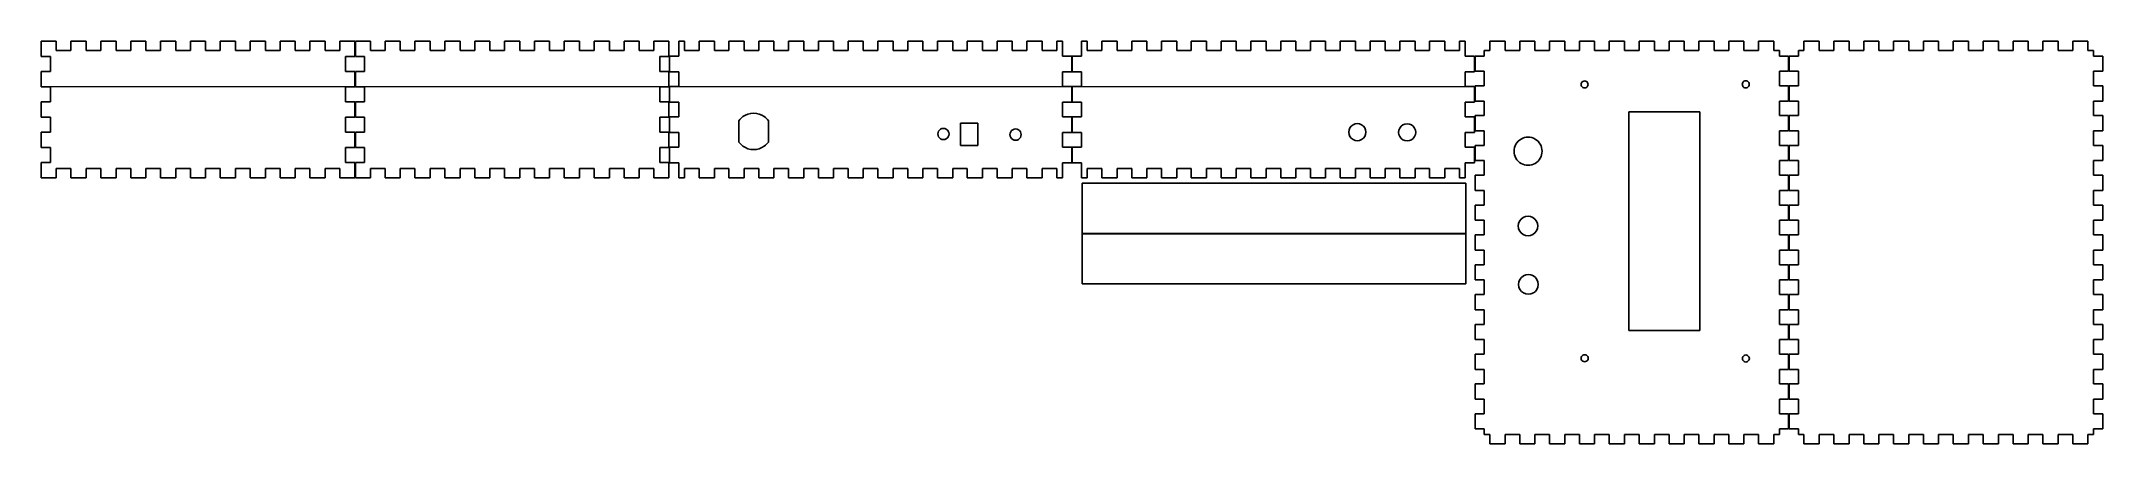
# Model space of a CAD drawing. Extents: x 0 to 698, y 161 to 297.
import ezdxf

# ---------------------------------------------------------------- set-up
doc = ezdxf.new("R2010")
doc.units = 0
doc.layers.add('newlayer', color=7, linetype='CONTINUOUS')

msp = doc.modelspace()

# ---------------------------------------------------------------- linework, layer by layer
at = {"layer": 'newlayer', "color": 7}
for p, q in [((0.2, 296.800196), (5.302143, 296.800196)), ((0.2, 291.621863), (0.2, 296.800196)), ((5.302143, 296.800196), (5.302143, 293.700196)), ((5.302143, 293.700196), (10.269286, 293.700196)), ((10.269286, 293.700196), (10.269286, 296.800196)), ((10.269286, 296.800196), (15.416429, 296.800196)), ((15.416429, 296.800196), (15.416429, 293.700196)), ((15.416429, 293.700196), (20.383571, 293.700196)), ((20.383571, 293.700196), (20.383571, 296.800196)), ((20.383571, 296.800196), (25.530714, 296.800196)), ((25.530714, 296.800196), (25.530714, 293.700196)), ((25.530714, 293.700196), (30.497856, 293.700196)), ((30.497856, 293.700196), (30.497856, 296.800196)), ((30.497856, 296.800196), (35.645, 296.800196)), ((35.645, 296.800196), (35.645, 293.700196)), ((35.645, 293.700196), (40.612142, 293.700196)), ((40.612142, 293.700196), (40.612142, 296.800196)), ((40.612142, 296.800196), (45.759285, 296.800196)), ((45.759285, 296.800196), (45.759285, 293.700196)), ((45.759285, 293.700196), (50.726427, 293.700196)), ((50.726427, 293.700196), (50.726427, 296.800196)), ((50.726427, 296.800196), (55.873571, 296.800196)), ((55.873571, 296.800196), (55.873571, 293.700196)), ((55.873571, 293.700196), (60.840713, 293.700196)), ((60.840713, 293.700196), (60.840713, 296.800196)), ((60.840713, 296.800196), (65.987857, 296.800196)), ((65.987857, 296.800196), (65.987857, 293.700196)), ((65.987857, 293.700196), (70.954999, 293.700196)), ((70.954999, 293.700196), (70.954999, 296.800196)), ((70.954999, 296.800196), (76.102142, 296.800196)), ((76.102142, 296.800196), (76.102142, 293.700196)), ((76.102142, 293.700196), (81.069284, 293.700196)), ((81.069284, 293.700196), (81.069284, 296.800196)), ((81.069284, 296.800196), (86.216428, 296.800196)), ((86.216428, 296.800196), (86.216428, 293.700196)), ((86.216428, 293.700196), (91.18357, 293.700196)), ((91.18357, 293.700196), (91.18357, 296.800196)), ((91.18357, 296.800196), (96.330714, 296.800196)), ((96.330714, 296.800196), (96.330714, 293.700196)), ((96.330714, 293.700196), (101.297856, 293.700196)), ((101.297856, 293.700196), (101.297856, 296.800196)), ((101.297856, 296.800196), (106.399999, 296.800196)), ((106.399999, 296.800196), (106.399999, 291.621863)), ((106.599998, 296.800196), (111.702142, 296.800196)), ((106.599998, 291.621863), (106.599998, 296.800196)), ((111.702142, 296.800196), (111.702142, 293.700196)), ((111.702142, 293.700196), (116.669287, 293.700196)), ((116.669287, 293.700196), (116.669287, 296.800196)), ((116.669287, 296.800196), (121.816427, 296.800196)), ((121.816427, 296.800196), (121.816427, 293.700196)), ((121.816427, 293.700196), (126.783572, 293.700196)), ((126.783572, 293.700196), (126.783572, 296.800196)), ((126.783572, 296.800196), (131.930713, 296.800196)), ((131.930713, 296.800196), (131.930713, 293.700196)), ((131.930713, 293.700196), (136.897858, 293.700196)), ((136.897858, 293.700196), (136.897858, 296.800196)), ((136.897858, 296.800196), (142.044999, 296.800196)), ((142.044999, 296.800196), (142.044999, 293.700196)), ((142.044999, 293.700196), (147.012144, 293.700196)), ((147.012144, 293.700196), (147.012144, 296.800196)), ((147.012144, 296.800196), (152.159284, 296.800196)), ((152.159284, 296.800196), (152.159284, 293.700196)), ((152.159284, 293.700196), (157.126429, 293.700196)), ((157.126429, 293.700196), (157.126429, 296.800196)), ((157.126429, 296.800196), (162.27357, 296.800196)), ((162.27357, 296.800196), (162.27357, 293.700196)), ((162.27357, 293.700196), (167.240715, 293.700196)), ((167.240715, 293.700196), (167.240715, 296.800196)), ((167.240715, 296.800196), (172.387855, 296.800196)), ((172.387855, 296.800196), (172.387855, 293.700196)), ((172.387855, 293.700196), (177.355, 293.700196)), ((177.355, 293.700196), (177.355, 296.800196)), ((177.355, 296.800196), (182.502141, 296.800196)), ((182.502141, 296.800196), (182.502141, 293.700196)), ((182.502141, 293.700196), (187.469286, 293.700196)), ((187.469286, 293.700196), (187.469286, 296.800196)), ((187.469286, 296.800196), (192.61643, 296.800196)), ((192.61643, 296.800196), (192.61643, 293.700196)), ((192.61643, 293.700196), (197.583572, 293.700196)), ((197.583572, 293.700196), (197.583572, 296.800196)), ((197.583572, 296.800196), (202.730715, 296.800196)), ((202.730715, 296.800196), (202.730715, 293.700196)), ((202.730715, 293.700196), (207.697857, 293.700196)), ((207.697857, 293.700196), (207.697857, 296.800196)), ((207.697857, 296.800196), (212.800001, 296.800196)), ((212.800001, 296.800196), (212.800001, 291.621863)), ((216.1, 296.800196), (218.089443, 296.800196)), ((216.1, 291.711863), (216.1, 296.800196)), ((218.089443, 296.800196), (218.089443, 293.700196)), ((218.089443, 293.700196), (223.043888, 293.700196)), ((223.043888, 293.700196), (223.043888, 296.800196)), ((223.043888, 296.800196), (228.178332, 296.800196)), ((228.178332, 296.800196), (228.178332, 293.700196)), ((228.178332, 293.700196), (233.132777, 293.700196)), ((233.132777, 293.700196), (233.132777, 296.800196)), ((233.132777, 296.800196), (238.267223, 296.800196)), ((238.267223, 296.800196), (238.267223, 293.700196)), ((238.267223, 293.700196), (243.221665, 293.700196)), ((243.221665, 293.700196), (243.221665, 296.800196)), ((243.221665, 296.800196), (248.356112, 296.800196)), ((248.356112, 296.800196), (248.356112, 293.700196)), ((248.356112, 293.700196), (253.310557, 293.700196)), ((253.310557, 293.700196), (253.310557, 296.800196)), ((253.310557, 296.800196), (258.445, 296.800196)), ((258.445, 296.800196), (258.445, 293.700196)), ((258.445, 293.700196), (263.399445, 293.700196)), ((263.399445, 293.700196), (263.399445, 296.800196)), ((263.399445, 296.800196), (268.533888, 296.800196)), ((268.533888, 296.800196), (268.533888, 293.700196)), ((268.533888, 293.700196), (273.488333, 293.700196)), ((273.488333, 293.700196), (273.488333, 296.800196)), ((273.488333, 296.800196), (278.622777, 296.800196)), ((278.622777, 296.800196), (278.622777, 293.700196)), ((278.622777, 293.700196), (283.577228, 293.700196)), ((283.577228, 293.700196), (283.577228, 296.800196)), ((283.577228, 296.800196), (288.711668, 296.800196)), ((288.711668, 296.800196), (288.711668, 293.700196)), ((288.711668, 293.700196), (293.666108, 293.700196)), ((293.666108, 293.700196), (293.666108, 296.800196)), ((293.666108, 296.800196), (298.800548, 296.800196)), ((298.800548, 296.800196), (298.800548, 293.700196)), ((298.800548, 293.700196), (303.754988, 293.700196)), ((303.754988, 293.700196), (303.754988, 296.800196)), ((303.754988, 296.800196), (308.889456, 296.800196)), ((308.889456, 296.800196), (308.889456, 293.700196)), ((308.889456, 293.700196), (313.843896, 293.700196)), ((313.843896, 293.700196), (313.843896, 296.800196)), ((313.843896, 296.800196), (318.978336, 296.800196)), ((318.978336, 296.800196), (318.978336, 293.700196)), ((318.978336, 293.700196), (323.932776, 293.700196)), ((323.932776, 293.700196), (323.932776, 296.800196)), ((323.932776, 296.800196), (329.067216, 296.800196)), ((329.067216, 296.800196), (329.067216, 293.700196)), ((329.067216, 293.700196), (334.021656, 293.700196)), ((334.021656, 293.700196), (334.021656, 296.800196)), ((334.021656, 296.800196), (339.156125, 296.800196)), ((339.156125, 296.800196), (339.156125, 293.700196)), ((339.156125, 293.700196), (344.110564, 293.700196)), ((344.110564, 293.700196), (344.110564, 296.800196)), ((344.110564, 296.800196), (346.100005, 296.800196)), ((346.100005, 296.800196), (346.100005, 291.711863)), ((352.499986, 296.800196), (354.489456, 296.800196)), ((352.499986, 291.711863), (352.499986, 296.800196)), ((354.489456, 296.800196), (354.489456, 293.700196)), ((354.489456, 293.700196), (359.443895, 293.700196)), ((359.443895, 293.700196), (359.443895, 296.800196)), ((359.443895, 296.800196), (364.578336, 296.800196)), ((364.578336, 296.800196), (364.578336, 293.700196)), ((364.578336, 293.700196), (369.532775, 293.700196)), ((369.532775, 293.700196), (369.532775, 296.800196)), ((369.532775, 296.800196), (374.667216, 296.800196)), ((374.667216, 296.800196), (374.667216, 293.700196)), ((374.667216, 293.700196), (379.621655, 293.700196)), ((379.621655, 293.700196), (379.621655, 296.800196)), ((379.621655, 296.800196), (384.756124, 296.800196)), ((384.756124, 296.800196), (384.756124, 293.700196)), ((384.756124, 293.700196), (389.710563, 293.700196)), ((389.710563, 293.700196), (389.710563, 296.800196)), ((389.710563, 296.800196), (394.845004, 296.800196)), ((394.845004, 296.800196), (394.845004, 293.700196)), ((394.845004, 293.700196), (399.799443, 293.700196)), ((399.799443, 293.700196), (399.799443, 296.800196)), ((399.799443, 296.800196), (404.933884, 296.800196)), ((404.933884, 296.800196), (404.933884, 293.700196)), ((404.933884, 293.700196), (409.888323, 293.700196)), ((409.888323, 293.700196), (409.888323, 296.800196)), ((409.888323, 296.800196), (415.022764, 296.800196)), ((415.022764, 296.800196), (415.022764, 293.700196)), ((415.022764, 293.700196), (419.977231, 293.700196)), ((419.977231, 293.700196), (419.977231, 296.800196)), ((419.977231, 296.800196), (425.111672, 296.800196)), ((425.111672, 296.800196), (425.111672, 293.700196)), ((425.111672, 293.700196), (430.066111, 293.700196)), ((430.066111, 293.700196), (430.066111, 296.800196)), ((430.066111, 296.800196), (435.200552, 296.800196)), ((435.200552, 296.800196), (435.200552, 293.700196)), ((435.200552, 293.700196), (440.154991, 293.700196)), ((440.154991, 293.700196), (440.154991, 296.800196)), ((440.154991, 296.800196), (445.289432, 296.800196)), ((445.289432, 296.800196), (445.289432, 293.700196)), ((445.289432, 293.700196), (450.2439, 293.700196)), ((450.2439, 293.700196), (450.2439, 296.800196)), ((450.2439, 296.800196), (455.37834, 296.800196)), ((455.37834, 296.800196), (455.37834, 293.700196)), ((455.37834, 293.700196), (460.33278, 293.700196)), ((460.33278, 293.700196), (460.33278, 296.800196)), ((460.33278, 296.800196), (465.46722, 296.800196)), ((465.46722, 296.800196), (465.46722, 293.700196)), ((465.46722, 293.700196), (470.42166, 293.700196)), ((470.42166, 293.700196), (470.42166, 296.800196)), ((470.42166, 296.800196), (475.5561, 296.800196)), ((475.5561, 296.800196), (475.5561, 293.700196)), ((475.5561, 293.700196), (480.510568, 293.700196)), ((480.510568, 293.700196), (480.510568, 296.800196)), ((480.510568, 296.800196), (482.500009, 296.800196)), ((482.500009, 296.800196), (482.500009, 291.711863)), ((488.89999, 293.700196), (490.81213, 293.700196)), ((488.89999, 291.800752), (488.89999, 293.700196)), ((490.81213, 293.700196), (490.81213, 296.800196)), ((490.81213, 296.800196), (495.959271, 296.800196)), ((495.959271, 296.800196), (495.959271, 293.700196)), ((495.959271, 293.700196), (500.926439, 293.700196)), ((500.926439, 293.700196), (500.926439, 296.800196)), ((500.926439, 296.800196), (506.073579, 296.800196)), ((506.073579, 296.800196), (506.073579, 293.700196)), ((506.073579, 293.700196), (511.040719, 293.700196)), ((511.040719, 293.700196), (511.040719, 296.800196)), ((511.040719, 296.800196), (516.187859, 296.800196)), ((516.187859, 296.800196), (516.187859, 293.700196)), ((516.187859, 293.700196), (521.154999, 293.700196)), ((521.154999, 293.700196), (521.154999, 296.800196)), ((521.154999, 296.800196), (526.302139, 296.800196)), ((526.302139, 296.800196), (526.302139, 293.700196)), ((526.302139, 293.700196), (531.269279, 293.700196)), ((531.269279, 293.700196), (531.269279, 296.800196)), ((531.269279, 296.800196), (536.416419, 296.800196)), ((536.416419, 296.800196), (536.416419, 293.700196)), ((536.416419, 293.700196), (541.383559, 293.700196)), ((541.383559, 293.700196), (541.383559, 296.800196)), ((541.383559, 296.800196), (546.530699, 296.800196)), ((546.530699, 296.800196), (546.530699, 293.700196)), ((546.530699, 293.700196), (551.497867, 293.700196)), ((551.497867, 293.700196), (551.497867, 296.800196)), ((551.497867, 296.800196), (556.645008, 296.800196)), ((556.645008, 296.800196), (556.645008, 293.700196)), ((556.645008, 293.700196), (561.612147, 293.700196)), ((561.612147, 293.700196), (561.612147, 296.800196)), ((561.612147, 296.800196), (566.759288, 296.800196)), ((566.759288, 296.800196), (566.759288, 293.700196)), ((566.759288, 293.700196), (571.726427, 293.700196)), ((571.726427, 293.700196), (571.726427, 296.800196)), ((571.726427, 296.800196), (576.873568, 296.800196)), ((576.873568, 296.800196), (576.873568, 293.700196)), ((576.873568, 293.700196), (581.840707, 293.700196)), ((581.840707, 293.700196), (581.840707, 296.800196)), ((581.840707, 296.800196), (586.987848, 296.800196)), ((586.987848, 296.800196), (586.987848, 293.700196)), ((586.987848, 293.700196), (588.899988, 293.700196)), ((588.899988, 293.700196), (588.899988, 291.800752)), ((595.299998, 293.700196), (597.212138, 293.700196)), ((595.299998, 291.800752), (595.299998, 293.700196)), ((597.212138, 293.700196), (597.212138, 296.800196)), ((597.212138, 296.800196), (602.359278, 296.800196)), ((602.359278, 296.800196), (602.359278, 293.700196)), ((602.359278, 293.700196), (607.326418, 293.700196)), ((607.326418, 293.700196), (607.326418, 296.800196)), ((607.326418, 296.800196), (612.473558, 296.800196)), ((612.473558, 296.800196), (612.473558, 293.700196)), ((612.473558, 293.700196), (617.440726, 293.700196)), ((617.440726, 293.700196), (617.440726, 296.800196)), ((617.440726, 296.800196), (622.587867, 296.800196)), ((622.587867, 296.800196), (622.587867, 293.700196)), ((622.587867, 293.700196), (627.555006, 293.700196)), ((627.555006, 293.700196), (627.555006, 296.800196)), ((627.555006, 296.800196), (632.702147, 296.800196)), ((632.702147, 296.800196), (632.702147, 293.700196)), ((632.702147, 293.700196), (637.669286, 293.700196)), ((637.669286, 293.700196), (637.669286, 296.800196)), ((637.669286, 296.800196), (642.816427, 296.800196)), ((642.816427, 296.800196), (642.816427, 293.700196)), ((642.816427, 293.700196), (647.783566, 293.700196)), ((647.783566, 293.700196), (647.783566, 296.800196)), ((647.783566, 296.800196), (652.930707, 296.800196)), ((652.930707, 296.800196), (652.930707, 293.700196)), ((652.930707, 293.700196), (657.897846, 293.700196)), ((657.897846, 293.700196), (657.897846, 296.800196)), ((657.897846, 296.800196), (663.044987, 296.800196)), ((663.044987, 296.800196), (663.044987, 293.700196)), ((663.044987, 293.700196), (668.012154, 293.700196)), ((668.012154, 293.700196), (668.012154, 296.800196)), ((668.012154, 296.800196), (673.159295, 296.800196)), ((673.159295, 296.800196), (673.159295, 293.700196)), ((673.159295, 293.700196), (678.126434, 293.700196)), ((678.126434, 293.700196), (678.126434, 296.800196)), ((678.126434, 296.800196), (683.273575, 296.800196)), ((683.273575, 296.800196), (683.273575, 293.700196)), ((683.273575, 293.700196), (688.240714, 293.700196)), ((688.240714, 293.700196), (688.240714, 296.800196)), ((688.240714, 296.800196), (693.387855, 296.800196)), ((693.387855, 296.800196), (693.387855, 293.700196)), ((693.387855, 293.700196), (695.299995, 293.700196)), ((695.299995, 293.700196), (695.299995, 291.800752)), ((3.3, 291.621863), (0.2, 291.621863)), ((0.2, 281.355196), (0.2, 286.57853)), ((0.2, 286.57853), (3.3, 286.57853)), ((3.3, 286.57853), (3.3, 291.621863)), ((106.399999, 291.621863), (103.299999, 291.621863)), ((103.299999, 291.621863), (103.299999, 286.57853)), ((103.299999, 286.57853), (106.399999, 286.57853)), ((106.399999, 286.57853), (106.399999, 281.355196)), ((109.700001, 291.621863), (106.599998, 291.621863)), ((106.599998, 281.355196), (106.599998, 286.57853)), ((106.599998, 286.57853), (109.700001, 286.57853)), ((109.700001, 286.57853), (109.700001, 291.621863)), ((212.800001, 291.621863), (209.700001, 291.621863)), ((209.700001, 291.621863), (209.700001, 286.57853)), ((209.700001, 286.57853), (212.800001, 286.57853)), ((212.800001, 286.57853), (212.800001, 281.355196)), ((213, 286.48853), (213, 291.711863)), ((213, 291.711863), (216.1, 291.711863)), ((216.1, 286.48853), (213, 286.48853)), ((216.1, 281.445196), (216.1, 286.48853)), ((346.100005, 291.711863), (349.19999, 291.711863)), ((349.19999, 286.48853), (346.100005, 286.48853)), ((346.100005, 286.48853), (346.100005, 281.445196)), ((349.19999, 291.711863), (349.19999, 286.48853)), ((349.400001, 286.48853), (349.400001, 291.711863)), ((349.400001, 291.711863), (352.499986, 291.711863)), ((352.499986, 286.48853), (349.400001, 286.48853)), ((352.499986, 281.445196), (352.499986, 286.48853)), ((482.500009, 291.711863), (485.599994, 291.711863)), ((485.599994, 286.48853), (482.500009, 286.48853)), ((482.500009, 286.48853), (482.500009, 281.445196)), ((485.599994, 291.711863), (485.599994, 286.48853)), ((485.800005, 286.666307), (485.800005, 291.800752)), ((485.800005, 291.800752), (488.89999, 291.800752)), ((488.89999, 286.666307), (485.800005, 286.666307)), ((488.89999, 281.711863), (488.89999, 286.666307)), ((588.899988, 291.800752), (592.000001, 291.800752)), ((592.000001, 286.666307), (588.899988, 286.666307)), ((588.899988, 286.666307), (588.899988, 281.711863)), ((592.000001, 291.800752), (592.000001, 286.666307)), ((592.200012, 286.666307), (592.200012, 291.800752)), ((592.200012, 291.800752), (595.299998, 291.800752)), ((595.299998, 286.666307), (592.200012, 286.666307)), ((595.299998, 281.711863), (595.299998, 286.666307)), ((695.299995, 291.800752), (698.400009, 291.800752)), ((698.400009, 286.666307), (695.299995, 286.666307)), ((695.299995, 286.666307), (695.299995, 281.711863)), ((698.400009, 291.800752), (698.400009, 286.666307)), ((3.3, 281.355196), (0.2, 281.355196)), ((2.611967, 281.373388), (483.487109, 281.458337)), ((3.3, 276.311863), (3.3, 281.355196)), ((106.399999, 281.355196), (103.299999, 281.355196)), ((103.299999, 281.355196), (103.299999, 276.311863)), ((109.700001, 281.355196), (106.599998, 281.355196)), ((109.700001, 276.311863), (109.700001, 281.355196)), ((212.800001, 281.355196), (209.700001, 281.355196)), ((209.700001, 281.355196), (209.700001, 276.311863)), ((213, 276.221863), (213, 281.445196)), ((213, 281.445196), (216.1, 281.445196)), ((346.100005, 281.445196), (349.19999, 281.445196)), ((349.19999, 281.445196), (349.19999, 276.221863)), ((349.400001, 276.221863), (349.400001, 281.445196)), ((349.400001, 281.445196), (352.499986, 281.445196)), ((482.500009, 281.445196), (485.599994, 281.445196)), ((485.599994, 281.445196), (485.599994, 276.221863)), ((485.800005, 276.577419), (485.800005, 281.711863)), ((485.800005, 281.711863), (488.89999, 281.711863)), ((524.093694, 282.194124), (524.093694, 282.194124)), ((578.66757, 282.215009), (578.66757, 282.215009)), ((588.899988, 281.711863), (592.000001, 281.711863)), ((592.000001, 281.711863), (592.000001, 276.577419)), ((592.200012, 276.577419), (592.200012, 281.711863)), ((592.200012, 281.711863), (595.299998, 281.711863)), ((695.299995, 281.711863), (698.400009, 281.711863)), ((698.400009, 281.711863), (698.400009, 276.577419)), ((0.2, 271.08853), (0.2, 276.311863)), ((0.2, 276.311863), (3.3, 276.311863)), ((103.299999, 276.311863), (106.399999, 276.311863)), ((106.399999, 276.311863), (106.399999, 271.08853)), ((106.599998, 271.08853), (106.599998, 276.311863)), ((106.599998, 276.311863), (109.700001, 276.311863)), ((209.700001, 276.311863), (212.800001, 276.311863)), ((212.800001, 276.311863), (212.800001, 271.08853)), ((216.1, 276.221863), (213, 276.221863)), ((216.1, 271.17853), (216.1, 276.221863)), ((349.19999, 276.221863), (346.100005, 276.221863)), ((346.100005, 276.221863), (346.100005, 271.17853)), ((352.499986, 276.221863), (349.400001, 276.221863)), ((352.499986, 271.17853), (352.499986, 276.221863)), ((485.599994, 276.221863), (482.500009, 276.221863)), ((482.500009, 276.221863), (482.500009, 271.17853)), ((488.89999, 276.577419), (485.800005, 276.577419)), ((488.89999, 271.622974), (488.89999, 276.577419)), ((537.890127, 272.929772), (561.890136, 272.929772)), ((537.890127, 198.929777), (537.890127, 272.929772)), ((561.890136, 272.929772), (561.890136, 198.929777)), ((592.000001, 276.577419), (588.899988, 276.577419)), ((588.899988, 276.577419), (588.899988, 271.622974)), ((595.299998, 276.577419), (592.200012, 276.577419)), ((595.299998, 271.622974), (595.299998, 276.577419)), ((698.400009, 276.577419), (695.299995, 276.577419)), ((695.299995, 276.577419), (695.299995, 271.622974)), ((3.3, 271.08853), (0.2, 271.08853)), ((0.2, 260.821864), (0.2, 266.045196)), ((0.2, 266.045196), (3.3, 266.045196)), ((3.3, 266.045196), (3.3, 271.08853)), ((106.399999, 271.08853), (103.299999, 271.08853)), ((103.299999, 271.08853), (103.299999, 266.045196)), ((103.299999, 266.045196), (106.399999, 266.045196)), ((106.399999, 266.045196), (106.399999, 260.821864)), ((109.700001, 271.08853), (106.599998, 271.08853)), ((106.599998, 260.821864), (106.599998, 266.045196)), ((106.599998, 266.045196), (109.700001, 266.045196)), ((109.700001, 266.045196), (109.700001, 271.08853)), ((212.800001, 271.08853), (209.700001, 271.08853)), ((209.700001, 271.08853), (209.700001, 266.045196)), ((209.700001, 266.045196), (212.800001, 266.045196)), ((212.800001, 266.045196), (212.800001, 260.821864)), ((213, 265.955196), (213, 271.17853)), ((213, 271.17853), (216.1, 271.17853)), ((216.1, 265.955196), (213, 265.955196)), ((216.1, 260.911862), (216.1, 265.955196)), ((236.466944, 262.70136), (236.466944, 269.898028)), ((246.459375, 269.907059), (246.459375, 262.692611)), ((307.653775, 265.418697), (307.653775, 265.418697)), ((311.571047, 269.081446), (317.426396, 269.081446)), ((311.571047, 261.570775), (311.571047, 269.081446)), ((317.426396, 269.081446), (317.426396, 261.570775)), ((346.100005, 271.17853), (349.19999, 271.17853)), ((349.19999, 265.955196), (346.100005, 265.955196)), ((346.100005, 265.955196), (346.100005, 260.911862)), ((349.19999, 271.17853), (349.19999, 265.955196)), ((349.400001, 265.955196), (349.400001, 271.17853)), ((349.400001, 271.17853), (352.499986, 271.17853)), ((352.499986, 265.955196), (349.400001, 265.955196)), ((352.499986, 260.911862), (352.499986, 265.955196)), ((448.811001, 266.040746), (448.811001, 266.040746)), ((465.704005, 265.97527), (465.704005, 265.97527)), ((482.500009, 271.17853), (485.599994, 271.17853)), ((485.599994, 265.955196), (482.500009, 265.955196)), ((482.500009, 265.955196), (482.500009, 260.911862)), ((485.599994, 271.17853), (485.599994, 265.955196)), ((485.800005, 266.488531), (485.800005, 271.622974)), ((485.800005, 271.622974), (488.89999, 271.622974)), ((488.89999, 266.488531), (485.800005, 266.488531)), ((488.89999, 261.534086), (488.89999, 266.488531)), ((588.899988, 271.622974), (592.000001, 271.622974)), ((592.000001, 266.488531), (588.899988, 266.488531)), ((588.899988, 266.488531), (588.899988, 261.534086)), ((592.000001, 271.622974), (592.000001, 266.488531)), ((592.200012, 266.488531), (592.200012, 271.622974)), ((592.200012, 271.622974), (595.299998, 271.622974)), ((595.299998, 266.488531), (592.200012, 266.488531)), ((595.299998, 261.534086), (595.299998, 266.488531)), ((695.299995, 271.622974), (698.400009, 271.622974)), ((698.400009, 266.488531), (695.299995, 266.488531)), ((695.299995, 266.488531), (695.299995, 261.534086)), ((698.400009, 271.622974), (698.400009, 266.488531)), ((3.3, 260.821864), (0.2, 260.821864)), ((3.3, 255.778531), (3.3, 260.821864)), ((106.399999, 260.821864), (103.299999, 260.821864)), ((103.299999, 260.821864), (103.299999, 255.778531)), ((109.700001, 260.821864), (106.599998, 260.821864)), ((109.700001, 255.778531), (109.700001, 260.821864)), ((212.800001, 260.821864), (209.700001, 260.821864)), ((209.700001, 260.821864), (209.700001, 255.778531)), ((213, 255.68853), (213, 260.911862)), ((213, 260.911862), (216.1, 260.911862)), ((317.426396, 261.570775), (311.571047, 261.570775)), ((332.085724, 265.219166), (332.085724, 265.219166)), ((346.100005, 260.911862), (349.19999, 260.911862)), ((349.19999, 260.911862), (349.19999, 255.68853)), ((349.400001, 255.68853), (349.400001, 260.911862)), ((349.400001, 260.911862), (352.499986, 260.911862)), ((482.500009, 260.911862), (485.599994, 260.911862)), ((485.599994, 260.911862), (485.599994, 255.68853)), ((485.800005, 256.39964), (485.800005, 261.534086)), ((485.800005, 261.534086), (488.89999, 261.534086)), ((508.501565, 259.587994), (508.501565, 259.587994)), ((588.899988, 261.534086), (592.000001, 261.534086)), ((592.000001, 261.534086), (592.000001, 256.39964)), ((592.200012, 256.39964), (592.200012, 261.534086)), ((592.200012, 261.534086), (595.299998, 261.534086)), ((695.299995, 261.534086), (698.400009, 261.534086)), ((698.400009, 261.534086), (698.400009, 256.39964)), ((0.2, 250.600196), (0.2, 255.778531)), ((0.2, 255.778531), (3.3, 255.778531)), ((10.269286, 253.700195), (5.302143, 253.700195)), ((5.302143, 253.700195), (5.302143, 250.600196)), ((10.269286, 250.600196), (10.269286, 253.700195)), ((20.383571, 253.700195), (15.416429, 253.700195)), ((15.416429, 253.700195), (15.416429, 250.600196)), ((20.383571, 250.600196), (20.383571, 253.700195)), ((30.497856, 253.700195), (25.530714, 253.700195)), ((25.530714, 253.700195), (25.530714, 250.600196)), ((30.497856, 250.600196), (30.497856, 253.700195)), ((40.612142, 253.700195), (35.645, 253.700195)), ((35.645, 253.700195), (35.645, 250.600196)), ((40.612142, 250.600196), (40.612142, 253.700195)), ((50.726427, 253.700195), (45.759285, 253.700195)), ((45.759285, 253.700195), (45.759285, 250.600196)), ((50.726427, 250.600196), (50.726427, 253.700195)), ((60.840713, 253.700195), (55.873571, 253.700195)), ((55.873571, 253.700195), (55.873571, 250.600196)), ((60.840713, 250.600196), (60.840713, 253.700195)), ((70.954999, 253.700195), (65.987857, 253.700195)), ((65.987857, 253.700195), (65.987857, 250.600196)), ((70.954999, 250.600196), (70.954999, 253.700195)), ((81.069284, 253.700195), (76.102142, 253.700195)), ((76.102142, 253.700195), (76.102142, 250.600196)), ((81.069284, 250.600196), (81.069284, 253.700195)), ((91.18357, 253.700195), (86.216428, 253.700195)), ((86.216428, 253.700195), (86.216428, 250.600196)), ((91.18357, 250.600196), (91.18357, 253.700195)), ((101.297856, 253.700195), (96.330714, 253.700195)), ((96.330714, 253.700195), (96.330714, 250.600196)), ((101.297856, 250.600196), (101.297856, 253.700195)), ((103.299999, 255.778531), (106.399999, 255.778531)), ((106.399999, 255.778531), (106.399999, 250.600196)), ((106.599998, 250.600196), (106.599998, 255.778531)), ((106.599998, 255.778531), (109.700001, 255.778531)), ((116.669287, 253.700195), (111.702142, 253.700195)), ((111.702142, 253.700195), (111.702142, 250.600196)), ((116.669287, 250.600196), (116.669287, 253.700195)), ((126.783572, 253.700195), (121.816427, 253.700195)), ((121.816427, 253.700195), (121.816427, 250.600196)), ((126.783572, 250.600196), (126.783572, 253.700195)), ((136.897858, 253.700195), (131.930713, 253.700195)), ((131.930713, 253.700195), (131.930713, 250.600196)), ((136.897858, 250.600196), (136.897858, 253.700195)), ((147.012144, 253.700195), (142.044999, 253.700195)), ((142.044999, 253.700195), (142.044999, 250.600196)), ((147.012144, 250.600196), (147.012144, 253.700195)), ((157.126429, 253.700195), (152.159284, 253.700195)), ((152.159284, 253.700195), (152.159284, 250.600196)), ((157.126429, 250.600196), (157.126429, 253.700195)), ((167.240715, 253.700195), (162.27357, 253.700195)), ((162.27357, 253.700195), (162.27357, 250.600196)), ((167.240715, 250.600196), (167.240715, 253.700195)), ((177.355, 253.700195), (172.387855, 253.700195)), ((172.387855, 253.700195), (172.387855, 250.600196)), ((177.355, 250.600196), (177.355, 253.700195)), ((187.469286, 253.700195), (182.502141, 253.700195)), ((182.502141, 253.700195), (182.502141, 250.600196)), ((187.469286, 250.600196), (187.469286, 253.700195)), ((197.583572, 253.700195), (192.61643, 253.700195)), ((192.61643, 253.700195), (192.61643, 250.600196)), ((197.583572, 250.600196), (197.583572, 253.700195)), ((207.697857, 253.700195), (202.730715, 253.700195)), ((202.730715, 253.700195), (202.730715, 250.600196)), ((207.697857, 250.600196), (207.697857, 253.700195)), ((209.700001, 255.778531), (212.800001, 255.778531)), ((212.800001, 255.778531), (212.800001, 250.600196)), ((216.1, 255.68853), (213, 255.68853)), ((216.1, 250.600196), (216.1, 255.68853)), ((223.043888, 253.700195), (218.089443, 253.700195)), ((218.089443, 253.700195), (218.089443, 250.600196)), ((223.043888, 250.600196), (223.043888, 253.700195)), ((233.132777, 253.700195), (228.178332, 253.700195)), ((228.178332, 253.700195), (228.178332, 250.600196)), ((233.132777, 250.600196), (233.132777, 253.700195)), ((243.221665, 253.700195), (238.267223, 253.700195)), ((238.267223, 253.700195), (238.267223, 250.600196)), ((243.221665, 250.600196), (243.221665, 253.700195)), ((253.310557, 253.700195), (248.356112, 253.700195)), ((248.356112, 253.700195), (248.356112, 250.600196)), ((253.310557, 250.600196), (253.310557, 253.700195)), ((263.399445, 253.700195), (258.445, 253.700195)), ((258.445, 253.700195), (258.445, 250.600196)), ((263.399445, 250.600196), (263.399445, 253.700195)), ((273.488333, 253.700195), (268.533888, 253.700195)), ((268.533888, 253.700195), (268.533888, 250.600196)), ((273.488333, 250.600196), (273.488333, 253.700195)), ((283.577228, 253.700195), (278.622777, 253.700195)), ((278.622777, 253.700195), (278.622777, 250.600196)), ((283.577228, 250.600196), (283.577228, 253.700195)), ((293.666108, 253.700195), (288.711668, 253.700195)), ((288.711668, 253.700195), (288.711668, 250.600196)), ((293.666108, 250.600196), (293.666108, 253.700195)), ((303.754988, 253.700195), (298.800548, 253.700195)), ((298.800548, 253.700195), (298.800548, 250.600196)), ((303.754988, 250.600196), (303.754988, 253.700195)), ((313.843896, 253.700195), (308.889456, 253.700195)), ((308.889456, 253.700195), (308.889456, 250.600196)), ((313.843896, 250.600196), (313.843896, 253.700195)), ((323.932776, 253.700195), (318.978336, 253.700195)), ((318.978336, 253.700195), (318.978336, 250.600196)), ((323.932776, 250.600196), (323.932776, 253.700195)), ((334.021656, 253.700195), (329.067216, 253.700195)), ((329.067216, 253.700195), (329.067216, 250.600196)), ((334.021656, 250.600196), (334.021656, 253.700195)), ((344.110564, 253.700195), (339.156125, 253.700195)), ((339.156125, 253.700195), (339.156125, 250.600196)), ((344.110564, 250.600196), (344.110564, 253.700195)), ((349.19999, 255.68853), (346.100005, 255.68853)), ((346.100005, 255.68853), (346.100005, 250.600196)), ((352.499986, 255.68853), (349.400001, 255.68853)), ((352.499986, 250.600196), (352.499986, 255.68853)), ((359.443895, 253.700195), (354.489456, 253.700195)), ((354.489456, 253.700195), (354.489456, 250.600196)), ((359.443895, 250.600196), (359.443895, 253.700195)), ((369.532775, 253.700195), (364.578336, 253.700195)), ((364.578336, 253.700195), (364.578336, 250.600196)), ((369.532775, 250.600196), (369.532775, 253.700195)), ((379.621655, 253.700195), (374.667216, 253.700195)), ((374.667216, 253.700195), (374.667216, 250.600196)), ((379.621655, 250.600196), (379.621655, 253.700195)), ((389.710563, 253.700195), (384.756124, 253.700195)), ((384.756124, 253.700195), (384.756124, 250.600196)), ((389.710563, 250.600196), (389.710563, 253.700195)), ((399.799443, 253.700195), (394.845004, 253.700195)), ((394.845004, 253.700195), (394.845004, 250.600196)), ((399.799443, 250.600196), (399.799443, 253.700195)), ((409.888323, 253.700195), (404.933884, 253.700195)), ((404.933884, 253.700195), (404.933884, 250.600196)), ((409.888323, 250.600196), (409.888323, 253.700195)), ((419.977231, 253.700195), (415.022764, 253.700195)), ((415.022764, 253.700195), (415.022764, 250.600196)), ((419.977231, 250.600196), (419.977231, 253.700195)), ((430.066111, 253.700195), (425.111672, 253.700195)), ((425.111672, 253.700195), (425.111672, 250.600196)), ((430.066111, 250.600196), (430.066111, 253.700195)), ((440.154991, 253.700195), (435.200552, 253.700195)), ((435.200552, 253.700195), (435.200552, 250.600196)), ((440.154991, 250.600196), (440.154991, 253.700195)), ((450.2439, 253.700195), (445.289432, 253.700195)), ((445.289432, 253.700195), (445.289432, 250.600196)), ((450.2439, 250.600196), (450.2439, 253.700195)), ((460.33278, 253.700195), (455.37834, 253.700195)), ((455.37834, 253.700195), (455.37834, 250.600196)), ((460.33278, 250.600196), (460.33278, 253.700195)), ((470.42166, 253.700195), (465.46722, 253.700195)), ((465.46722, 253.700195), (465.46722, 250.600196)), ((470.42166, 250.600196), (470.42166, 253.700195)), ((480.510568, 253.700195), (475.5561, 253.700195)), ((475.5561, 253.700195), (475.5561, 250.600196)), ((480.510568, 250.600196), (480.510568, 253.700195)), ((485.599994, 255.68853), (482.500009, 255.68853)), ((482.500009, 255.68853), (482.500009, 250.600196)), ((488.89999, 256.39964), (485.800005, 256.39964)), ((485.800005, 246.310751), (485.800005, 251.445197)), ((485.800005, 251.445197), (488.89999, 251.445197)), ((488.89999, 251.445197), (488.89999, 256.39964)), ((592.000001, 256.39964), (588.899988, 256.39964)), ((588.899988, 256.39964), (588.899988, 251.445197)), ((588.899988, 251.445197), (592.000001, 251.445197)), ((592.000001, 251.445197), (592.000001, 246.310751)), ((595.299998, 256.39964), (592.200012, 256.39964)), ((592.200012, 246.310751), (592.200012, 251.445197)), ((592.200012, 251.445197), (595.299998, 251.445197)), ((595.299998, 251.445197), (595.299998, 256.39964)), ((698.400009, 256.39964), (695.299995, 256.39964)), ((695.299995, 256.39964), (695.299995, 251.445197)), ((695.299995, 251.445197), (698.400009, 251.445197)), ((698.400009, 251.445197), (698.400009, 246.310751)), ((5.302143, 250.600196), (0.2, 250.600196)), ((15.416429, 250.600196), (10.269286, 250.600196)), ((25.530714, 250.600196), (20.383571, 250.600196)), ((35.645, 250.600196), (30.497856, 250.600196)), ((45.759285, 250.600196), (40.612142, 250.600196)), ((55.873571, 250.600196), (50.726427, 250.600196)), ((65.987857, 250.600196), (60.840713, 250.600196)), ((76.102142, 250.600196), (70.954999, 250.600196)), ((86.216428, 250.600196), (81.069284, 250.600196)), ((96.330714, 250.600196), (91.18357, 250.600196)), ((106.399999, 250.600196), (101.297856, 250.600196)), ((111.702142, 250.600196), (106.599998, 250.600196)), ((121.816427, 250.600196), (116.669287, 250.600196)), ((131.930713, 250.600196), (126.783572, 250.600196)), ((142.044999, 250.600196), (136.897858, 250.600196)), ((152.159284, 250.600196), (147.012144, 250.600196)), ((162.27357, 250.600196), (157.126429, 250.600196)), ((172.387855, 250.600196), (167.240715, 250.600196)), ((182.502141, 250.600196), (177.355, 250.600196)), ((192.61643, 250.600196), (187.469286, 250.600196)), ((202.730715, 250.600196), (197.583572, 250.600196)), ((212.800001, 250.600196), (207.697857, 250.600196)), ((218.089443, 250.600196), (216.1, 250.600196)), ((228.178332, 250.600196), (223.043888, 250.600196)), ((238.267223, 250.600196), (233.132777, 250.600196)), ((248.356112, 250.600196), (243.221665, 250.600196)), ((258.445, 250.600196), (253.310557, 250.600196)), ((268.533888, 250.600196), (263.399445, 250.600196)), ((278.622777, 250.600196), (273.488333, 250.600196)), ((288.711668, 250.600196), (283.577228, 250.600196)), ((298.800548, 250.600196), (293.666108, 250.600196)), ((308.889456, 250.600196), (303.754988, 250.600196)), ((318.978336, 250.600196), (313.843896, 250.600196)), ((329.067216, 250.600196), (323.932776, 250.600196)), ((339.156125, 250.600196), (334.021656, 250.600196)), ((346.100005, 250.600196), (344.110564, 250.600196)), ((354.489456, 250.600196), (352.499986, 250.600196)), ((352.709678, 248.742135), (482.709674, 248.742135)), ((352.709678, 231.742135), (352.709678, 248.742135)), ((364.578336, 250.600196), (359.443895, 250.600196)), ((374.667216, 250.600196), (369.532775, 250.600196)), ((384.756124, 250.600196), (379.621655, 250.600196)), ((394.845004, 250.600196), (389.710563, 250.600196)), ((404.933884, 250.600196), (399.799443, 250.600196)), ((415.022764, 250.600196), (409.888323, 250.600196)), ((425.111672, 250.600196), (419.977231, 250.600196)), ((435.200552, 250.600196), (430.066111, 250.600196)), ((445.289432, 250.600196), (440.154991, 250.600196)), ((455.37834, 250.600196), (450.2439, 250.600196)), ((465.46722, 250.600196), (460.33278, 250.600196)), ((475.5561, 250.600196), (470.42166, 250.600196)), ((482.500009, 250.600196), (480.510568, 250.600196)), ((482.709674, 248.742135), (482.709674, 231.742135)), ((488.89999, 246.310751), (485.800005, 246.310751)), ((488.89999, 241.356306), (488.89999, 246.310751)), ((592.000001, 246.310751), (588.899988, 246.310751)), ((588.899988, 246.310751), (588.899988, 241.356306)), ((595.299998, 246.310751), (592.200012, 246.310751)), ((595.299998, 241.356306), (595.299998, 246.310751)), ((698.400009, 246.310751), (695.299995, 246.310751)), ((695.299995, 246.310751), (695.299995, 241.356306)), ((485.800005, 236.221863), (485.800005, 241.356306)), ((485.800005, 241.356306), (488.89999, 241.356306)), ((588.899988, 241.356306), (592.000001, 241.356306)), ((592.000001, 241.356306), (592.000001, 236.221863)), ((592.200012, 236.221863), (592.200012, 241.356306)), ((592.200012, 241.356306), (595.299998, 241.356306)), ((695.299995, 241.356306), (698.400009, 241.356306)), ((698.400009, 241.356306), (698.400009, 236.221863)), ((352.700505, 231.683628), (482.700502, 231.683628)), ((352.700505, 214.683628), (352.700505, 231.683628)), ((482.709674, 231.742135), (352.709678, 231.742135)), ((482.700502, 231.683628), (482.700502, 214.683628)), ((488.89999, 236.221863), (485.800005, 236.221863)), ((485.800005, 226.132974), (485.800005, 231.267418)), ((485.800005, 231.267418), (488.89999, 231.267418)), ((488.89999, 231.267418), (488.89999, 236.221863)), ((507.057434, 234.299469), (507.057434, 234.299469)), ((592.000001, 236.221863), (588.899988, 236.221863)), ((588.899988, 236.221863), (588.899988, 231.267418)), ((588.899988, 231.267418), (592.000001, 231.267418)), ((592.000001, 231.267418), (592.000001, 226.132974)), ((595.299998, 236.221863), (592.200012, 236.221863)), ((592.200012, 226.132974), (592.200012, 231.267418)), ((592.200012, 231.267418), (595.299998, 231.267418)), ((595.299998, 231.267418), (595.299998, 236.221863)), ((698.400009, 236.221863), (695.299995, 236.221863)), ((695.299995, 236.221863), (695.299995, 231.267418)), ((695.299995, 231.267418), (698.400009, 231.267418)), ((698.400009, 231.267418), (698.400009, 226.132974)), ((488.89999, 226.132974), (485.800005, 226.132974)), ((488.89999, 221.178529), (488.89999, 226.132974)), ((592.000001, 226.132974), (588.899988, 226.132974)), ((588.899988, 226.132974), (588.899988, 221.178529)), ((595.299998, 226.132974), (592.200012, 226.132974)), ((595.299998, 221.178529), (595.299998, 226.132974)), ((698.400009, 226.132974), (695.299995, 226.132974)), ((695.299995, 226.132974), (695.299995, 221.178529)), ((485.800005, 216.044086), (485.800005, 221.178529)), ((485.800005, 221.178529), (488.89999, 221.178529)), ((588.899988, 221.178529), (592.000001, 221.178529)), ((592.000001, 221.178529), (592.000001, 216.044086)), ((592.200012, 216.044086), (592.200012, 221.178529)), ((592.200012, 221.178529), (595.299998, 221.178529)), ((695.299995, 221.178529), (698.400009, 221.178529)), ((698.400009, 221.178529), (698.400009, 216.044086)), ((482.700502, 214.683628), (352.700505, 214.683628)), ((488.89999, 216.044086), (485.800005, 216.044086)), ((485.800005, 205.955197), (485.800005, 211.089641)), ((485.800005, 211.089641), (488.89999, 211.089641)), ((488.89999, 211.089641), (488.89999, 216.044086)), ((507.199985, 214.500169), (507.199985, 214.500169)), ((592.000001, 216.044086), (588.899988, 216.044086)), ((588.899988, 216.044086), (588.899988, 211.089641)), ((588.899988, 211.089641), (592.000001, 211.089641)), ((592.000001, 211.089641), (592.000001, 205.955197)), ((595.299998, 216.044086), (592.200012, 216.044086)), ((592.200012, 205.955197), (592.200012, 211.089641)), ((592.200012, 211.089641), (595.299998, 211.089641)), ((595.299998, 211.089641), (595.299998, 216.044086)), ((698.400009, 216.044086), (695.299995, 216.044086)), ((695.299995, 216.044086), (695.299995, 211.089641)), ((695.299995, 211.089641), (698.400009, 211.089641)), ((698.400009, 211.089641), (698.400009, 205.955197)), ((488.89999, 205.955197), (485.800005, 205.955197)), ((488.89999, 201.000752), (488.89999, 205.955197)), ((592.000001, 205.955197), (588.899988, 205.955197)), ((588.899988, 205.955197), (588.899988, 201.000752)), ((595.299998, 205.955197), (592.200012, 205.955197)), ((595.299998, 201.000752), (595.299998, 205.955197)), ((698.400009, 205.955197), (695.299995, 205.955197)), ((695.299995, 205.955197), (695.299995, 201.000752)), ((485.800005, 195.866309), (485.800005, 201.000752)), ((485.800005, 201.000752), (488.89999, 201.000752)), ((488.89999, 195.866309), (485.800005, 195.866309)), ((488.89999, 190.911864), (488.89999, 195.866309)), ((561.890136, 198.929777), (537.890127, 198.929777)), ((588.899988, 201.000752), (592.000001, 201.000752)), ((592.000001, 195.866309), (588.899988, 195.866309)), ((588.899988, 195.866309), (588.899988, 190.911864)), ((592.000001, 201.000752), (592.000001, 195.866309)), ((592.200012, 195.866309), (592.200012, 201.000752)), ((592.200012, 201.000752), (595.299998, 201.000752)), ((595.299998, 195.866309), (592.200012, 195.866309)), ((595.299998, 190.911864), (595.299998, 195.866309)), ((695.299995, 201.000752), (698.400009, 201.000752)), ((698.400009, 195.866309), (695.299995, 195.866309)), ((695.299995, 195.866309), (695.299995, 190.911864)), ((698.400009, 201.000752), (698.400009, 195.866309)), ((485.800005, 185.777418), (485.800005, 190.911864)), ((485.800005, 190.911864), (488.89999, 190.911864)), ((524.112772, 189.52674), (524.112772, 189.52674)), ((578.699432, 189.441509), (578.699432, 189.441509)), ((588.899988, 190.911864), (592.000001, 190.911864)), ((592.000001, 190.911864), (592.000001, 185.777418)), ((592.200012, 185.777418), (592.200012, 190.911864)), ((592.200012, 190.911864), (595.299998, 190.911864)), ((695.299995, 190.911864), (698.400009, 190.911864)), ((698.400009, 190.911864), (698.400009, 185.777418)), ((488.89999, 185.777418), (485.800005, 185.777418)), ((488.89999, 180.822975), (488.89999, 185.777418)), ((592.000001, 185.777418), (588.899988, 185.777418)), ((588.899988, 185.777418), (588.899988, 180.822975)), ((595.299998, 185.777418), (592.200012, 185.777418)), ((595.299998, 180.822975), (595.299998, 185.777418)), ((698.400009, 185.777418), (695.299995, 185.777418)), ((695.299995, 185.777418), (695.299995, 180.822975)), ((485.800005, 175.688529), (485.800005, 180.822975)), ((485.800005, 180.822975), (488.89999, 180.822975)), ((488.89999, 175.688529), (485.800005, 175.688529)), ((488.89999, 170.734084), (488.89999, 175.688529)), ((588.899988, 180.822975), (592.000001, 180.822975)), ((592.000001, 175.688529), (588.899988, 175.688529)), ((588.899988, 175.688529), (588.899988, 170.734084)), ((592.000001, 180.822975), (592.000001, 175.688529)), ((592.200012, 175.688529), (592.200012, 180.822975)), ((592.200012, 180.822975), (595.299998, 180.822975)), ((595.299998, 175.688529), (592.200012, 175.688529)), ((595.299998, 170.734084), (595.299998, 175.688529)), ((695.299995, 180.822975), (698.400009, 180.822975)), ((698.400009, 175.688529), (695.299995, 175.688529)), ((695.299995, 175.688529), (695.299995, 170.734084)), ((698.400009, 180.822975), (698.400009, 175.688529)), ((485.800005, 165.599641), (485.800005, 170.734084)), ((485.800005, 170.734084), (488.89999, 170.734084)), ((588.899988, 170.734084), (592.000001, 170.734084)), ((592.000001, 170.734084), (592.000001, 165.599641)), ((592.200012, 165.599641), (592.200012, 170.734084)), ((592.200012, 170.734084), (595.299998, 170.734084)), ((695.299995, 170.734084), (698.400009, 170.734084)), ((698.400009, 170.734084), (698.400009, 165.599641)), ((488.89999, 165.599641), (485.800005, 165.599641)), ((488.89999, 163.700198), (488.89999, 165.599641)), ((490.81213, 163.700198), (488.89999, 163.700198)), ((490.81213, 160.600195), (490.81213, 163.700198)), ((495.959271, 160.600195), (490.81213, 160.600195)), ((500.926439, 163.700198), (495.959271, 163.700198)), ((495.959271, 163.700198), (495.959271, 160.600195)), ((500.926439, 160.600195), (500.926439, 163.700198)), ((506.073579, 160.600195), (500.926439, 160.600195)), ((511.040719, 163.700198), (506.073579, 163.700198)), ((506.073579, 163.700198), (506.073579, 160.600195)), ((511.040719, 160.600195), (511.040719, 163.700198)), ((516.187859, 160.600195), (511.040719, 160.600195)), ((521.154999, 163.700198), (516.187859, 163.700198)), ((516.187859, 163.700198), (516.187859, 160.600195)), ((521.154999, 160.600195), (521.154999, 163.700198)), ((526.302139, 160.600195), (521.154999, 160.600195)), ((531.269279, 163.700198), (526.302139, 163.700198)), ((526.302139, 163.700198), (526.302139, 160.600195)), ((531.269279, 160.600195), (531.269279, 163.700198)), ((536.416419, 160.600195), (531.269279, 160.600195)), ((541.383559, 163.700198), (536.416419, 163.700198)), ((536.416419, 163.700198), (536.416419, 160.600195)), ((541.383559, 160.600195), (541.383559, 163.700198)), ((546.530699, 160.600195), (541.383559, 160.600195)), ((551.497867, 163.700198), (546.530699, 163.700198)), ((546.530699, 163.700198), (546.530699, 160.600195)), ((551.497867, 160.600195), (551.497867, 163.700198)), ((556.645008, 160.600195), (551.497867, 160.600195)), ((561.612147, 163.700198), (556.645008, 163.700198)), ((556.645008, 163.700198), (556.645008, 160.600195)), ((561.612147, 160.600195), (561.612147, 163.700198)), ((566.759288, 160.600195), (561.612147, 160.600195)), ((571.726427, 163.700198), (566.759288, 163.700198)), ((566.759288, 163.700198), (566.759288, 160.600195)), ((571.726427, 160.600195), (571.726427, 163.700198)), ((576.873568, 160.600195), (571.726427, 160.600195)), ((581.840707, 163.700198), (576.873568, 163.700198)), ((576.873568, 163.700198), (576.873568, 160.600195)), ((581.840707, 160.600195), (581.840707, 163.700198)), ((586.987848, 160.600195), (581.840707, 160.600195)), ((588.899988, 163.700198), (586.987848, 163.700198)), ((586.987848, 163.700198), (586.987848, 160.600195)), ((592.000001, 165.599641), (588.899988, 165.599641)), ((588.899988, 165.599641), (588.899988, 163.700198)), ((595.299998, 165.599641), (592.200012, 165.599641)), ((595.299998, 163.700198), (595.299998, 165.599641)), ((597.212138, 163.700198), (595.299998, 163.700198)), ((597.212138, 160.600195), (597.212138, 163.700198)), ((602.359278, 160.600195), (597.212138, 160.600195)), ((607.326418, 163.700198), (602.359278, 163.700198)), ((602.359278, 163.700198), (602.359278, 160.600195)), ((607.326418, 160.600195), (607.326418, 163.700198)), ((612.473558, 160.600195), (607.326418, 160.600195)), ((617.440726, 163.700198), (612.473558, 163.700198)), ((612.473558, 163.700198), (612.473558, 160.600195)), ((617.440726, 160.600195), (617.440726, 163.700198)), ((622.587867, 160.600195), (617.440726, 160.600195)), ((627.555006, 163.700198), (622.587867, 163.700198)), ((622.587867, 163.700198), (622.587867, 160.600195)), ((627.555006, 160.600195), (627.555006, 163.700198)), ((632.702147, 160.600195), (627.555006, 160.600195)), ((637.669286, 163.700198), (632.702147, 163.700198)), ((632.702147, 163.700198), (632.702147, 160.600195)), ((637.669286, 160.600195), (637.669286, 163.700198)), ((642.816427, 160.600195), (637.669286, 160.600195)), ((647.783566, 163.700198), (642.816427, 163.700198)), ((642.816427, 163.700198), (642.816427, 160.600195)), ((647.783566, 160.600195), (647.783566, 163.700198)), ((652.930707, 160.600195), (647.783566, 160.600195)), ((657.897846, 163.700198), (652.930707, 163.700198)), ((652.930707, 163.700198), (652.930707, 160.600195)), ((657.897846, 160.600195), (657.897846, 163.700198)), ((663.044987, 160.600195), (657.897846, 160.600195)), ((668.012154, 163.700198), (663.044987, 163.700198)), ((663.044987, 163.700198), (663.044987, 160.600195)), ((668.012154, 160.600195), (668.012154, 163.700198)), ((673.159295, 160.600195), (668.012154, 160.600195)), ((678.126434, 163.700198), (673.159295, 163.700198)), ((673.159295, 163.700198), (673.159295, 160.600195)), ((678.126434, 160.600195), (678.126434, 163.700198)), ((683.273575, 160.600195), (678.126434, 160.600195)), ((688.240714, 163.700198), (683.273575, 163.700198)), ((683.273575, 163.700198), (683.273575, 160.600195)), ((688.240714, 160.600195), (688.240714, 163.700198)), ((693.387855, 160.600195), (688.240714, 160.600195)), ((695.299995, 163.700198), (693.387855, 163.700198)), ((693.387855, 163.700198), (693.387855, 160.600195)), ((698.400009, 165.599641), (695.299995, 165.599641)), ((695.299995, 165.599641), (695.299995, 163.700198))]:
    msp.add_line(p, q, dxfattribs=at)
for points in [[(522.315722, 281.165273), (521.948664, 281.377668), (521.723168, 281.770058), (521.72441, 282.194124)], [(521.72441, 282.194124), (521.72441, 282.61819), (521.948664, 283.01058), (522.315722, 283.222976)], [(522.315722, 283.222976), (522.682752, 283.435371), (523.135352, 283.435371), (523.502382, 283.222976)], [(523.502382, 281.165273), (523.135352, 280.952877), (522.682752, 280.952877), (522.315722, 281.165273)], [(523.502382, 283.222976), (523.86944, 283.01058), (524.094936, 282.61819), (524.093694, 282.194124)], [(524.093694, 282.194124), (524.093694, 281.770058), (523.86944, 281.377668), (523.502382, 281.165273)], [(576.889598, 281.186157), (576.52254, 281.398553), (576.297044, 281.790943), (576.298286, 282.215009)], [(576.298286, 282.215009), (576.298286, 282.639074), (576.52254, 283.031464), (576.889598, 283.24386)], [(576.889598, 283.24386), (577.256628, 283.456256), (577.709228, 283.456256), (578.076258, 283.24386)], [(578.076258, 281.186157), (577.709228, 280.973761), (577.256628, 280.973761), (576.889598, 281.186157)], [(578.076258, 283.24386), (578.443316, 283.031464), (578.668811, 282.639074), (578.66757, 282.215009)], [(578.66757, 282.215009), (578.66757, 281.790943), (578.443316, 281.398553), (578.076258, 281.186157)], [(241.467569, 272.464557), (240.123791, 272.464557), (238.881773, 272.030781), (237.869236, 271.30039)], [(245.065903, 271.30039), (244.053761, 272.029652), (242.810388, 272.464557), (241.467569, 272.464557)], [(236.466944, 269.898028), (236.855593, 270.437354), (237.330062, 270.911488), (237.869236, 271.30039)], [(245.065903, 271.30039), (245.602596, 270.913746), (246.071582, 270.442717), (246.459375, 269.907059)], [(303.862938, 265.418697), (303.860115, 266.097202), (304.221755, 266.725027), (304.809031, 267.06486)], [(304.809031, 263.772534), (304.221755, 264.112367), (303.860934, 264.740192), (303.862938, 265.418697)], [(304.809031, 267.06486), (305.396307, 267.404692), (306.120433, 267.404692), (306.707681, 267.06486)], [(306.707681, 267.06486), (307.294957, 266.725027), (307.655778, 266.097202), (307.653775, 265.418697)], [(307.653775, 265.418697), (307.656597, 264.740192), (307.294957, 264.112367), (306.707681, 263.772534)], [(328.294859, 265.219166), (328.292037, 265.89767), (328.653676, 266.525496), (329.240952, 266.865326)], [(329.240952, 266.865326), (329.828229, 267.205161), (330.552354, 267.205161), (331.139631, 266.865326)], [(331.139631, 266.865326), (331.726907, 266.525496), (332.087728, 265.89767), (332.085724, 265.219166)], [(443.029961, 266.040746), (443.026856, 267.075466), (443.577162, 268.032899), (444.472737, 268.551144)], [(444.472737, 263.530348), (443.577162, 264.048593), (443.026913, 265.006026), (443.029961, 266.040746)], [(444.472737, 268.551144), (445.368341, 269.069389), (446.47262, 269.069389), (447.368224, 268.551144)], [(447.368224, 268.551144), (448.2638, 268.032899), (448.814077, 267.075466), (448.811001, 266.040746)], [(448.811001, 266.040746), (448.814105, 265.006026), (448.2638, 264.048593), (447.368224, 263.530348)], [(459.922965, 265.97527), (459.91986, 267.00999), (460.470165, 267.967423), (461.365741, 268.485668)], [(461.365741, 263.464873), (460.470165, 263.983117), (459.919917, 264.94055), (459.922965, 265.97527)], [(461.365741, 268.485668), (462.261345, 269.003913), (463.365624, 269.003913), (464.261228, 268.485668)], [(464.261228, 268.485668), (465.156804, 267.967423), (465.707081, 267.00999), (465.704005, 265.97527)], [(465.704005, 265.97527), (465.707109, 264.94055), (465.156804, 263.983117), (464.261228, 263.464873)], [(237.869236, 261.29928), (237.330784, 261.68762), (236.855299, 262.16288), (236.466944, 262.70136)], [(237.869236, 261.29928), (238.881773, 260.568892), (240.123791, 260.143862), (241.467569, 260.143862)], [(241.467569, 260.143862), (242.810388, 260.143862), (244.053761, 260.569738), (245.065903, 261.29928)], [(246.459375, 262.692611), (246.071839, 262.15752), (245.601964, 261.685363), (245.065903, 261.29928)], [(306.707681, 263.772534), (306.120433, 263.432702), (305.396307, 263.432702), (304.809031, 263.772534)], [(329.240952, 263.573003), (328.653676, 263.912835), (328.292855, 264.540661), (328.294859, 265.219166)], [(331.139631, 263.573003), (330.552354, 263.233171), (329.828229, 263.233171), (329.240952, 263.573003)], [(332.085724, 265.219166), (332.088546, 264.540661), (331.726907, 263.912835), (331.139631, 263.573003)], [(447.368224, 263.530348), (446.47262, 263.012103), (445.368341, 263.012103), (444.472737, 263.530348)], [(464.261228, 263.464873), (463.365624, 262.946628), (462.261345, 262.946628), (461.365741, 263.464873)], [(499.024458, 259.587994), (499.019378, 261.284254), (499.921502, 262.853816), (501.389678, 263.703398)], [(501.389678, 255.472588), (499.921502, 256.32217), (499.019435, 257.891732), (499.024458, 259.587994)], [(501.389678, 263.703398), (502.857855, 264.55298), (504.668169, 264.55298), (506.136346, 263.703398)], [(506.136346, 263.703398), (507.604522, 262.853816), (508.506589, 261.284254), (508.501565, 259.587994)], [(508.501565, 259.587994), (508.506645, 257.891732), (507.604522, 256.32217), (506.136346, 255.472588)], [(506.136346, 255.472588), (504.668169, 254.623006), (502.857855, 254.623006), (501.389678, 255.472588)], [(502.079119, 237.180253), (503.106831, 237.77496), (504.374065, 237.77496), (505.401778, 237.180253)], [(500.423462, 234.299469), (500.419793, 235.486852), (501.051378, 236.585546), (502.079119, 237.180253)], [(502.079119, 231.418683), (501.051378, 232.01339), (500.419934, 233.112084), (500.423462, 234.299469)], [(505.401778, 231.418683), (504.374065, 230.823976), (503.106831, 230.823976), (502.079119, 231.418683)], [(505.401778, 237.180253), (506.42949, 236.585546), (507.060934, 235.486852), (507.057434, 234.299469)], [(507.057434, 234.299469), (507.060821, 233.112084), (506.42949, 232.01339), (505.401778, 231.418683)], [(500.565984, 214.500169), (500.562598, 215.687552), (501.193929, 216.786246), (502.221641, 217.380953)], [(502.221641, 217.380953), (503.249382, 217.97566), (504.516588, 217.97566), (505.544328, 217.380953)], [(505.544328, 217.380953), (506.57204, 216.786246), (507.203484, 215.687552), (507.199985, 214.500169)], [(502.221641, 211.619383), (501.193929, 212.21409), (500.562485, 213.312784), (500.565984, 214.500169)], [(505.544328, 211.619383), (504.516588, 211.024676), (503.249382, 211.024676), (502.221641, 211.619383)], [(507.199985, 214.500169), (507.203371, 213.312784), (506.57204, 212.21409), (505.544328, 211.619383)], [(522.3348, 188.497887), (521.967742, 188.710285), (521.742247, 189.102675), (521.743488, 189.52674)], [(521.743488, 189.52674), (521.743488, 189.950804), (521.967742, 190.343197), (522.3348, 190.555592)], [(522.3348, 190.555592), (522.70183, 190.767987), (523.15443, 190.767987), (523.52146, 190.555592)], [(523.52146, 190.555592), (523.888518, 190.343197), (524.114014, 189.950804), (524.112772, 189.52674)], [(524.112772, 189.52674), (524.112772, 189.102675), (523.888518, 188.710285), (523.52146, 188.497887)], [(576.921461, 188.412656), (576.554402, 188.625054), (576.328907, 189.017444), (576.330149, 189.441509)], [(576.330149, 189.441509), (576.330149, 189.865576), (576.554402, 190.257963), (576.921461, 190.470361)], [(576.921461, 190.470361), (577.288491, 190.682756), (577.74109, 190.682756), (578.10812, 190.470361)], [(578.10812, 190.470361), (578.475179, 190.257963), (578.700674, 189.865576), (578.699432, 189.441509)], [(578.699432, 189.441509), (578.699432, 189.017444), (578.475179, 188.625054), (578.10812, 188.412656)], [(523.52146, 188.497887), (523.15443, 188.285493), (522.70183, 188.285493), (522.3348, 188.497887)], [(578.10812, 188.412656), (577.74109, 188.200261), (577.288491, 188.200261), (576.921461, 188.412656)]]:
    msp.add_open_spline(points, degree=3, dxfattribs=at)

doc.saveas('drawing.dxf')
